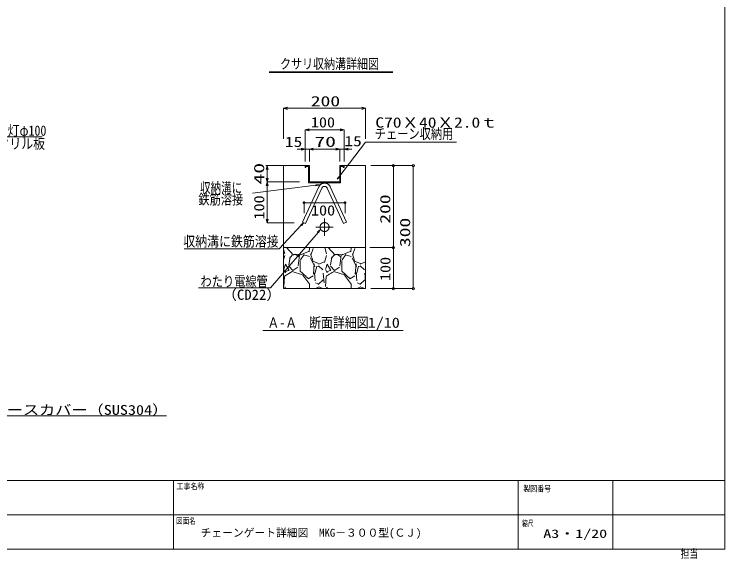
# Model space of a CAD drawing. Units: millimetres, scale not verified. Extents: x -4014 to 4014, y -2814 to 2814.
# Drawn here: x 552 to 4014, y -2814 to -160 of the extents above; entities that cross this region are included whole.
import ezdxf
from ezdxf.enums import TextEntityAlignment as Align

# ---------------------------------------------------------------- set-up
doc = ezdxf.new("R2010")
doc.units = ezdxf.units.MM
doc.header["$LTSCALE"] = 20
for name, color, linetype, lineweight in [('0-0_LAYER262', 7, 'Continuous', 9), ('0-5_LAYER259', 7, 'Continuous', 9), ('0-7_LAYER267', 7, 'Continuous', 9), ('0-9_LAYER260', 7, 'Continuous', 9), ('0-D_LAYER272', 7, 'Continuous', 9)]:
    doc.layers.add(name, color=color, linetype=linetype, lineweight=lineweight)
doc.styles.add('ＭＳ ゴシック', font='')
doc.styles.get('ＭＳ ゴシック').set_extended_font_data('MS Gothic')

msp = doc.modelspace()

# ---------------------------------------------------------------- linework, layer by layer
at = {"layer": '0-0_LAYER262'}
for p, q in [((4013.64, -2768.31), (4013.64, 2814.16)), ((4013.64, 2814.16), (4013.64, -2768.31)), ((4013.64, -2432.67), (-4013.64, -2432.67)), ((1328.55, -2768.31), (1328.55, -2432.67)), ((3006.73, -2768.31), (3006.73, -2432.67)), ((3468.23, -2768.31), (3468.23, -2432.67)), ((4013.64, -2600.49), (-111.88, -2600.49)), ((4013.64, -2768.31), (-4013.64, -2768.31))]:
    msp.add_line(p, q, dxfattribs=at)
at = {"layer": '0-5_LAYER259'}
msp.add_line((272.95, -2118.13), (1294.66, -2118.18), dxfattribs=at)
at = {"layer": '0-9_LAYER260'}
msp.add_line((285.19, -757.75), (688.52, -757.75), dxfattribs=at)
at = {"layer": '0-D_LAYER272'}
for p, q in [((1793.33, -441.54), (2396.51, -441.54)), ((1793.33, -444.56), (2396.51, -444.56)), ((1863.91, -618.68), (2264, -618.68)), ((1883.12, -623.82), (1863.91, -618.68)), ((2244.79, -613.54), (2264, -618.68)), ((2264, -618.68), (2244.79, -623.84)), ((2264, -618.68), (2264, -767.82)), ((1969.05, -723.97), (2159.01, -723.97)), ((1969.05, -878.17), (1969.05, -723.97)), ((2139.81, -718.81), (2159.01, -723.97)), ((2159.01, -723.97), (2139.81, -729.12)), ((2159.01, -878.17), (2159.01, -724.29)), ((2133.33, -954.94), (2263.21, -783.21)), ((2263.21, -783.21), (2707.1, -783.21)), ((1930.67, -817.61), (2197.4, -817.61)), ((1949.85, -812.45), (1969.05, -817.61)), ((1969.05, -817.61), (1949.85, -822.75)), ((1989.9, -817.61), (2009.1, -812.45)), ((2009.1, -822.75), (1989.9, -817.61)), ((1989.9, -878.17), (1989.9, -817.61)), ((2118.98, -812.45), (2138.19, -817.61)), ((2138.19, -817.61), (2118.98, -822.75)), ((2138.19, -878.17), (2138.19, -817.61)), ((2159.01, -817.61), (2178.22, -812.45)), ((2178.22, -822.75), (2159.01, -817.61)), ((1944.23, -897.61), (1777.53, -897.61)), ((1778.91, -916.81), (1784.06, -897.61)), ((1784.06, -897.61), (1784.06, -1177.61)), ((1784.06, -897.61), (1789.2, -916.81)), ((1988.88, -897.69), (1863.91, -897.69)), ((1969.05, -897.61), (1969.05, -907.61)), ((1989.9, -897.61), (1969.05, -897.61)), ((1989.9, -977.61), (1989.9, -897.61)), ((2138.19, -897.61), (2138.19, -977.61)), ((2159.01, -897.61), (2138.19, -897.61)), ((2263.82, -897.69), (2138.85, -897.69)), ((2159.01, -907.61), (2159.01, -897.61)), ((2263.82, -1497.56), (2263.82, -897.69)), ((2288.62, -897.69), (2495.79, -897.69)), ((2399.08, -897.69), (2399.08, -1498.14)), ((2495.79, -897.69), (2495.79, -1498.14)), ((1969.05, -907.61), (1973.05, -907.61)), ((1973.05, -901.61), (1985.9, -901.61)), ((1973.05, -907.61), (1973.05, -901.61)), ((1985.9, -901.61), (1985.9, -981.61)), ((2142.19, -901.61), (2154.99, -901.61)), ((2142.19, -981.61), (2142.19, -901.61)), ((2154.99, -901.61), (2154.99, -907.61)), ((2154.99, -907.61), (2159.01, -907.61)), ((1778.91, -958.4), (1789.2, -996.81)), ((1778.91, -996.81), (1789.2, -958.4)), ((2021.5, -994.01), (1712.28, -1032.84)), ((1941.05, -977.61), (1784.06, -977.61)), ((1956.61, -1174.35), (2036.51, -1000.75)), ((1985.9, -981.61), (2142.19, -981.61)), ((2138.19, -977.61), (1989.9, -977.61)), ((2091.22, -1000.75), (2171.14, -1174.35)), ((1971.19, -1180.91), (2051.09, -1007.29)), ((2076.62, -1007.29), (2156.53, -1180.91)), ((2163.83, -1078.83), (1963.87, -1078.83)), ((1963.87, -1129.64), (1963.87, -1078.83)), ((2163.83, -1129.64), (2163.83, -1078.83)), ((1784.06, -1177.61), (1778.91, -1158.4)), ((1789.2, -1158.4), (1784.06, -1177.61)), ((1956.61, -1174.35), (1971.19, -1180.91)), ((2063.87, -1155.6), (2063.87, -1239.6)), ((2156.53, -1180.91), (2171.14, -1174.35)), ((1916.04, -1177.61), (1784.06, -1177.61)), ((1842.87, -1303.21), (1950.47, -1188.39)), ((2105.86, -1197.59), (2021.84, -1197.59)), ((1800.5, -1493.03), (2032.23, -1223.24)), ((1379.83, -1303.21), (1842.87, -1303.21)), ((2263.82, -1297.59), (1863.91, -1297.59)), ((1870.25, -1327.56), (1863.91, -1306.06)), ((1878.93, -1297.59), (1912.86, -1334.72)), ((1989, -1318.82), (1990.02, -1297.59)), ((1996.26, -1333.94), (2008.46, -1301.41)), ((2011.42, -1297.89), (2012.04, -1297.59)), ((2073.42, -1327.58), (2064.59, -1297.59)), ((2082.08, -1297.59), (2115.96, -1334.68)), ((2192.12, -1318.78), (2193.14, -1297.59)), ((2199.44, -1333.92), (2211.58, -1301.41)), ((2214.56, -1297.89), (2215.18, -1297.59)), ((2283.8, -1297.59), (2399.08, -1297.59)), ((1863.91, -1356.59), (1870.17, -1335.38)), ((1896.28, -1343.14), (1890.2, -1383.79)), ((1906.78, -1334.86), (1892.56, -1351.08)), ((1907.48, -1329.28), (1950.15, -1331.3)), ((1922.02, -1331.3), (1909.86, -1331.3)), ((1938.55, -1340.54), (1920.26, -1330.38)), ((1935.07, -1385.83), (1941.17, -1335.04)), ((1945.99, -1357.07), (1964.29, -1330.66)), ((1947.21, -1332.74), (1985.8, -1316.48)), ((1962.61, -1333.34), (1991.08, -1341.48)), ((1994.84, -1347.98), (2017.16, -1390.67)), ((2006.32, -1360.63), (1996.18, -1328.12)), ((2063.15, -1369.91), (2073.3, -1335.34)), ((2099.42, -1343.18), (2093.3, -1383.81)), ((2109.94, -1334.8), (2095.72, -1351.06)), ((2110.62, -1329.28), (2153.29, -1331.3)), ((2125.19, -1331.3), (2113, -1331.3)), ((2141.69, -1340.56), (2123.43, -1330.38)), ((2138.21, -1385.85), (2144.29, -1335.08)), ((2149.13, -1357.13), (2167.44, -1330.7)), ((2150.37, -1332.72), (2188.96, -1316.46)), ((2165.79, -1333.34), (2194.22, -1341.48)), ((2197.94, -1347.92), (2220.27, -1390.61)), ((2209.48, -1360.65), (2199.3, -1328.16)), ((1873.27, -1378.03), (1865.15, -1402.4)), ((1891.7, -1408.76), (1873.39, -1378.29)), ((1944.41, -1412.58), (1944.41, -1359.75)), ((2035.13, -1375.69), (2006.68, -1363.49)), ((2013.92, -1376.59), (2009.88, -1427.36)), ((2034.53, -1378.65), (2062.97, -1366.45)), ((2147.53, -1412.58), (2147.53, -1359.75)), ((2238.27, -1375.71), (2209.82, -1363.49)), ((2217.07, -1376.63), (2213, -1427.42)), ((2237.69, -1378.65), (2263.82, -1367.43)), ((1866.87, -1406.18), (1872.95, -1420.4)), ((1906.02, -1414.26), (1869.45, -1436.6)), ((1871.71, -1416.48), (1892.06, -1408.36)), ((1889.58, -1388.21), (1909.88, -1408.52)), ((1957.09, -1431.02), (1906.32, -1414.78)), ((1909.96, -1408.46), (1934.35, -1392.19)), ((2025.55, -1390.49), (2015.4, -1431.14)), ((2035.19, -1388.29), (2025.03, -1390.29)), ((2034.85, -1387.25), (2055.17, -1405.54)), ((2069.97, -1406.12), (2076.1, -1420.34)), ((2074.9, -1416.48), (2095.2, -1408.36)), ((2092.7, -1388.21), (2113, -1408.52)), ((2113.1, -1408.46), (2137.47, -1392.19)), ((2188.26, -1449.15), (2147.63, -1412.58)), ((2228.69, -1390.49), (2218.55, -1431.12)), ((2238.35, -1388.29), (2228.17, -1390.29)), ((2237.97, -1387.27), (2258.31, -1405.56)), ((1869.29, -1438.16), (1865.25, -1486.93)), ((1992.26, -1477.45), (1957.75, -1432.72)), ((2014.54, -1420.66), (2018.6, -1459.27)), ((2057.43, -1422.34), (2061.49, -1469.07)), ((2072.44, -1438.16), (2068.39, -1486.91)), ((2195.4, -1477.41), (2160.89, -1432.72)), ((2212.16, -1435.06), (2187.78, -1449.29)), ((2217.71, -1420.76), (2221.77, -1459.37)), ((2260.53, -1422.2), (2263.82, -1459.63)), ((1990.18, -1497.56), (1991.04, -1479.29)), ((2035.45, -1475.43), (2019.18, -1469.33)), ((2057.59, -1455.39), (2033.23, -1477.71)), ((2193.3, -1497.56), (2194.16, -1479.27)), ((2238.57, -1475.43), (2222.31, -1469.33)), ((2260.73, -1455.39), (2236.41, -1477.71)), ((1449.36, -1493.03), (1800.5, -1493.03)), ((1870.25, -1491.19), (1876.01, -1497.56)), ((2019, -1497.56), (2037.81, -1488.85)), ((2057.59, -1497.56), (2034.87, -1489.41)), ((2063.63, -1497.56), (2063.23, -1496.17)), ((2073.32, -1491.13), (2079.16, -1497.56)), ((2222.13, -1497.56), (2240.93, -1488.85)), ((2260.73, -1497.56), (2238.01, -1489.41)), ((2288.62, -1497.56), (2495.79, -1497.56)), ((1763.89, -1701.95), (2446.46, -1701.95))]:
    msp.add_line(p, q, dxfattribs=at)
for points in [[(1863.91, -767.82), (1863.91, -618.68), (1883.12, -613.52)], [(1988.26, -729.12), (1969.05, -723.97), (1988.26, -718.81)], [(1863.91, -897.69), (1863.91, -1497.56), (2263.82, -1497.56)], [(2036.51, -1000.75), (2037.27, -999.29), (2037.79, -998.35), (2038.63, -996.95), (2039.25, -996.05), (2040.21, -994.77), (2040.89, -993.93), (2041.97, -992.75), (2042.71, -991.97), (2043.87, -990.87), (2044.67, -990.19), (2045.91, -989.19), (2046.77, -988.59), (2048.11, -987.71), (2049.01, -987.17), (2050.41, -986.39), (2051.35, -985.95), (2052.81, -985.29), (2053.81, -984.93), (2055.33, -984.41), (2056.37, -984.11), (2057.91, -983.73), (2058.97, -983.53), (2060.59, -983.27), (2061.67, -983.17), (2063.31, -983.07), (2063.87, -983.05), (2065.49, -983.11), (2066.61, -983.23), (2068.21, -983.43), (2069.25, -983.61), (2070.83, -983.99), (2071.88, -984.25), (2073.42, -984.73), (2074.4, -985.11), (2075.88, -985.71), (2076.84, -986.17), (2078.26, -986.89), (2079.18, -987.43), (2080.52, -988.27)], [(2051.09, -1007.29), (2051.43, -1006.61), (2051.95, -1005.75), (2052.51, -1004.91), (2053.13, -1004.11), (2053.81, -1003.39), (2054.51, -1002.69), (2055.29, -1002.07), (2056.09, -1001.49), (2056.93, -1000.97), (2057.79, -1000.51), (2058.71, -1000.11), (2059.65, -999.77), (2060.59, -999.47), (2061.59, -999.27), (2062.33, -999.15), (2063.61, -999.05), (2063.87, -999.05), (2064.63, -999.09), (2065.63, -999.19), (2066.63, -999.37), (2067.59, -999.63), (2068.55, -999.93), (2069.45, -1000.31), (2070.35, -1000.75), (2071.22, -1001.23), (2072.04, -1001.79), (2072.82, -1002.39), (2073.56, -1003.05), (2074.24, -1003.77), (2074.9, -1004.51), (2075.48, -1005.33), (2075.9, -1005.95), (2076.52, -1007.07), (2076.62, -1007.29)], [(2080.52, -988.27), (2081.38, -988.89), (2082.66, -989.85), (2083.46, -990.53), (2084.64, -991.61), (2085.4, -992.35), (2086.48, -993.53), (2087.18, -994.35), (2088.16, -995.63), (2088.78, -996.51), (2089.66, -997.87), (2090.22, -998.81), (2090.98, -1000.27), (2091.22, -1000.75)], [(1963.87, -1074.69), (1963.77, -1074.71), (1963.07, -1074.81), (1962.71, -1074.95), (1962.17, -1075.19), (1961.75, -1075.43), (1961.37, -1075.73), (1961.03, -1076.07), (1960.71, -1076.45), (1960.45, -1076.85), (1960.23, -1077.29), (1960.07, -1077.75), (1959.97, -1078.23), (1959.91, -1078.73), (1959.91, -1078.93), (1960.01, -1079.65), (1960.11, -1080.03), (1960.31, -1080.57), (1960.57, -1080.99), (1960.85, -1081.37), (1961.15, -1081.73), (1961.53, -1082.07), (1961.91, -1082.33), (1962.35, -1082.57), (1962.79, -1082.75), (1963.27, -1082.89), (1963.77, -1082.97), (1963.99, -1082.97), (1964.67, -1082.83), (1965.05, -1082.73), (1965.59, -1082.47), (1966.01, -1082.21), (1966.39, -1081.93), (1966.75, -1081.59), (1967.05, -1081.23), (1967.31, -1080.81), (1967.53, -1080.39), (1967.69, -1079.93), (1967.81, -1079.45), (1967.85, -1078.93)], [(1967.85, -1078.93), (1967.85, -1078.73), (1967.77, -1078.05), (1967.67, -1077.67), (1967.45, -1077.11), (1967.21, -1076.69), (1966.61, -1075.93), (1966.25, -1075.63), (1965.85, -1075.35), (1965.41, -1075.11), (1964.97, -1074.93), (1964.49, -1074.79), (1963.99, -1074.71), (1963.87, -1074.69)], [(2159.91, -1078.23), (2159.85, -1078.73), (2159.85, -1078.93), (2159.95, -1079.65), (2160.05, -1080.03), (2160.27, -1080.57), (2160.51, -1080.99), (2160.79, -1081.37), (2161.09, -1081.73), (2161.47, -1082.07), (2161.85, -1082.33), (2162.29, -1082.57), (2162.73, -1082.75), (2163.21, -1082.89), (2163.71, -1082.97)], [(2163.71, -1082.97), (2163.93, -1082.97), (2164.63, -1082.83), (2164.99, -1082.73), (2165.53, -1082.47), (2165.95, -1082.21), (2166.33, -1081.93), (2166.69, -1081.59), (2166.99, -1081.23), (2167.26, -1080.81), (2167.48, -1080.39), (2167.66, -1079.93), (2167.76, -1079.45), (2167.82, -1078.93), (2167.82, -1078.73), (2167.72, -1078.05), (2167.58, -1077.57), (2167.4, -1077.11), (2167.15, -1076.69), (2166.87, -1076.31), (2166.55, -1075.93), (2166.19, -1075.63), (2165.79, -1075.35), (2165.37, -1075.11), (2164.91, -1074.93), (2164.43, -1074.79), (2163.93, -1074.71), (2163.83, -1074.69), (2163.71, -1074.71), (2163.03, -1074.81), (2162.65, -1074.95), (2162.11, -1075.19), (2161.71, -1075.43), (2161.31, -1075.73), (2160.97, -1076.07), (2160.67, -1076.45), (2160.41, -1076.85), (2160.19, -1077.29), (2160.03, -1077.75), (2159.91, -1078.23)], [(2063.87, -1175.63), (2063.29, -1175.65), (2062.17, -1175.69), (2061.07, -1175.81), (2059.97, -1175.99), (2058.89, -1176.19), (2057.83, -1176.47), (2056.81, -1176.79), (2055.81, -1177.15), (2054.81, -1177.55), (2053.85, -1178.03), (2052.91, -1178.53), (2052.01, -1179.09), (2051.13, -1179.69), (2050.29, -1180.33), (2049.47, -1181.01), (2048.69, -1181.71), (2047.95, -1182.45), (2047.23, -1183.23), (2046.57, -1184.05), (2045.93, -1184.89), (2045.33, -1185.77), (2044.79, -1186.67), (2044.27, -1187.61), (2043.81, -1188.59), (2043.39, -1189.55), (2043.03, -1190.57), (2042.71, -1191.61), (2042.43, -1192.65), (2042.21, -1193.73), (2042.05, -1194.83), (2041.93, -1195.93), (2041.87, -1197.05), (2041.87, -1197.61), (2041.91, -1198.17), (2042.05, -1199.83), (2042.23, -1200.91), (2042.45, -1201.97), (2042.71, -1203.01), (2043.03, -1204.05)], [(2076.6, -1179.69), (2075.72, -1179.09), (2074.8, -1178.53), (2073.88, -1178.03), (2072.92, -1177.55), (2071.94, -1177.15), (2070.91, -1176.79), (2069.87, -1176.47), (2068.83, -1176.19), (2067.75, -1175.99), (2066.65, -1175.81), (2065.55, -1175.69), (2063.87, -1175.63)], [(2043.03, -1204.05), (2043.39, -1205.05), (2043.79, -1206.05), (2044.25, -1207.01), (2044.75, -1207.93), (2045.29, -1208.84), (2045.87, -1209.72), (2046.47, -1210.58), (2047.13, -1211.4), (2047.81, -1212.2), (2048.53, -1212.94), (2049.29, -1213.68), (2050.07, -1214.34), (2050.91, -1215), (2051.75, -1215.62), (2052.63, -1216.18), (2053.53, -1216.74), (2054.47, -1217.22), (2055.43, -1217.66), (2056.41, -1218.08), (2057.43, -1218.44), (2058.45, -1218.76), (2059.51, -1219.04), (2060.57, -1219.26), (2061.63, -1219.42), (2062.75, -1219.54), (2063.87, -1219.62), (2064.43, -1219.58), (2066.07, -1219.42), (2067.15, -1219.26), (2068.21, -1219.02), (2069.25, -1218.76), (2070.29, -1218.44), (2071.3, -1218.08), (2072.28, -1217.66), (2073.26, -1217.22), (2074.18, -1216.74), (2075.08, -1216.18), (2075.96, -1215.62), (2076.82, -1215)], [(2076.82, -1215), (2077.64, -1214.34), (2078.44, -1213.64), (2079.18, -1212.92), (2079.9, -1212.18), (2080.6, -1211.4), (2081.24, -1210.58), (2081.86, -1209.72), (2082.44, -1208.84), (2082.96, -1207.93), (2083.46, -1207.01), (2083.92, -1206.05), (2084.32, -1205.05), (2084.7, -1204.05), (2085, -1203.01), (2085.28, -1201.97), (2085.5, -1200.91), (2085.68, -1199.83), (2085.8, -1198.73), (2085.86, -1197.61), (2085.86, -1197.05), (2085.8, -1195.93), (2085.68, -1194.83), (2085.52, -1193.73), (2085.3, -1192.65), (2085.04, -1191.61), (2084.7, -1190.57), (2084.34, -1189.55), (2083.92, -1188.59), (2083.44, -1187.61), (2082.96, -1186.67), (2082.4, -1185.77), (2081.82, -1184.89), (2081.18, -1184.05), (2080.5, -1183.23), (2079.78, -1182.45), (2079.04, -1181.71), (2078.26, -1181.01), (2077.44, -1180.33), (2076.6, -1179.69)], [(2068.31, -1402.4), (2069.37, -1398.99), (2070.97, -1394.05), (2072.64, -1389.15), (2074.08, -1385.01), (2076.4, -1378.67), (2076.54, -1378.29), (2094.8, -1408.76)], [(1944.49, -1412.58), (1948.41, -1415.86), (1952.95, -1419.74), (1957.43, -1423.64), (1961.87, -1427.58), (1966.29, -1431.6), (1970.65, -1435.62), (1974.95, -1439.74), (1978.62, -1443.28), (1984.04, -1448.66), (1984.66, -1449.29), (2009, -1435.06)], [(2072.6, -1436.6), (2075.92, -1434.34), (2079.26, -1432.12), (2082.64, -1429.92), (2086.04, -1427.8), (2089.48, -1425.7), (2092.94, -1423.68), (2096.42, -1421.68), (2100.52, -1419.4), (2103.48, -1417.84), (2108.84, -1415.08), (2109.44, -1414.78), (2160.23, -1431.02)]]:
    msp.add_lwpolyline(points, dxfattribs=at)
for points in [[(2134.93, -956.14), (2126.09, -964.52), (2131.73, -953.74)], [(2020.98, -990.87), (2040.45, -990.99), (2022, -997.17)], [(1960.91, -1176.31), (1952.47, -1190.15), (1948.45, -1186.63)], [(2042.63, -1211.08), (2034.27, -1225), (2030.21, -1221.48)]]:
    msp.add_lwpolyline(points, close=True, dxfattribs=at)
for centre, radius, start, end in [((2399.31, -897.91), 5.97, 92.08514, 177.91126), ((2399.31, -897.47), 5.97, 182.15104, 267.91425), ((2398.87, -897.91), 5.97, 2.09017, 87.90962), ((2398.88, -897.48), 5.96, 272.02259, 357.90862), ((2496.03, -897.91), 5.97, 92.08515, 177.91125), ((2496.03, -897.47), 5.97, 182.15104, 267.91425), ((2495.6, -897.48), 5.96, 272.02259, 357.90862), ((2495.6, -897.91), 5.97, 2.09017, 87.90963), ((2399.31, -1297.81), 5.97, 92.08778, 177.91126), ((2399.31, -1297.37), 5.97, 182.15104, 267.91425), ((2398.87, -1297.81), 5.97, 2.09026, 87.91225), ((2398.88, -1297.38), 5.96, 272.02259, 357.90852), ((2399.31, -1497.77), 5.97, 92.08778, 177.91126), ((2399.31, -1497.33), 5.97, 182.15104, 267.91425), ((2398.87, -1497.77), 5.97, 2.09026, 87.91225), ((2398.88, -1497.33), 5.96, 272.02259, 357.90852), ((2496.06, -1497.77), 5.97, 92.08778, 177.91125), ((2496.06, -1497.33), 5.97, 182.15104, 267.91425), ((2495.62, -1497.77), 5.97, 2.09026, 87.91226), ((2495.63, -1497.33), 5.96, 272.02259, 357.90852)]:
    msp.add_arc(centre, radius, start, end, dxfattribs=at)

# ---------------------------------------------------------------- texts
at = {"layer": '0-0_LAYER262', "style": 'ＭＳ ゴシック'}
for s, height, width, p in [('\u3000工事名称', 28.57, 0.85, (1308.47, -2483.77)), ('\u3000製図番号', 28.57, 0.85, (2997.71, -2495.22)), ('\u3000図面名', 28.57, 0.8, (1308.58, -2652.7)), ('\u3000縮尺', 28.57, 0.7, (2998.07, -2664.15)), ('A3・1/20', 40.81, 1.4, (3129.41, -2724.73)), ('担当\u3000\u3000', 40.81, 0.75, (3798.57, -2822.22))]:
    msp.add_text(s, height=height, dxfattribs=dict(at, width=width)).set_placement(p, align=Align.BOTTOM_LEFT)
msp.add_text('チェーンゲート詳細図\u3000MKG－３００型(ＣＪ)', height=38.48, dxfattribs=at).set_placement((1459.99, -2718.39), align=Align.BOTTOM_LEFT)
at = {"layer": '0-7_LAYER267', "style": 'ＭＳ ゴシック', "width": 0.85}
for s, p in [('夜間照明灯φ100', (287.84, -767.44)), ('透明アクリル板', (296.2, -830.93))]:
    msp.add_text(s, height=50.03, dxfattribs=at).set_placement(p, align=Align.BOTTOM_LEFT)
at = {"layer": '0-9_LAYER260', "style": 'ＭＳ ゴシック', "width": 1.2}
msp.add_text('ベースカバー（SUS304）', height=48.11, dxfattribs=at).set_placement((436.89, -2127.26), align=Align.BOTTOM_LEFT)
at = {"layer": '0-D_LAYER272', "style": 'ＭＳ ゴシック'}
for s, height, width, p in [('クサリ収納溝詳細図', 49.08, 0.8, (1847.04, -440.99)), ('200', 50.03, 1.4, (1996.82, -623.91)), ('100', 50.03, 1.15, (1997.38, -727.01)), ('C70Ｘ40Ｘ2.0ｔ', 50.03, 1.25, (2311.25, -727.84)), ('チェーン収納用', 50.03, 0.8, (2308.78, -782.54)), ('15', 50.03, 1.25, (1870.34, -822.14)), ('70', 50, 1.55, (2014, -821.49)), ('15', 50.03, 1.25, (2160.22, -818.32)), ('収納溝に', 50.03, 0.75, (1457.68, -1045.75)), ('鉄筋溶接', 50.03, 0.8, (1449.24, -1102.43)), ('100', 50.03, 1.15, (1998.02, -1156.3)), ('収納溝に鉄筋溶接', 50.03, 0.85, (1375.97, -1307.28)), ('わたり電線管', 50.03, 0.8, (1459.7, -1502.3)), ('（CD22）', 50.03, 1.05, (1565.6, -1567.29)), ('Ａ-Ａ\u3000断面詳細図', 50.03, 0.85, (1785.44, -1703.31)), ('1/10', 50.03, 1.15, (2274.01, -1703.59))]:
    msp.add_text(s, height=height, dxfattribs=dict(at, width=width)).set_placement(p, align=Align.BOTTOM_LEFT)
for s, height, width, p in [('40', 50, 1.55, (1784.69, -990.09)), ('100', 50.03, 1.15, (1785.2, -1160.68)), ('200', 50.03, 1.4, (2399.12, -1181.3)), ('300', 50.03, 1.4, (2495.97, -1295.12)), ('100', 50.03, 1.15, (2400.01, -1460.3))]:
    msp.add_text(s, height=height, rotation=90, dxfattribs=dict(at, width=width)).set_placement(p, align=Align.BOTTOM_LEFT)

doc.saveas('drawing.dxf')
